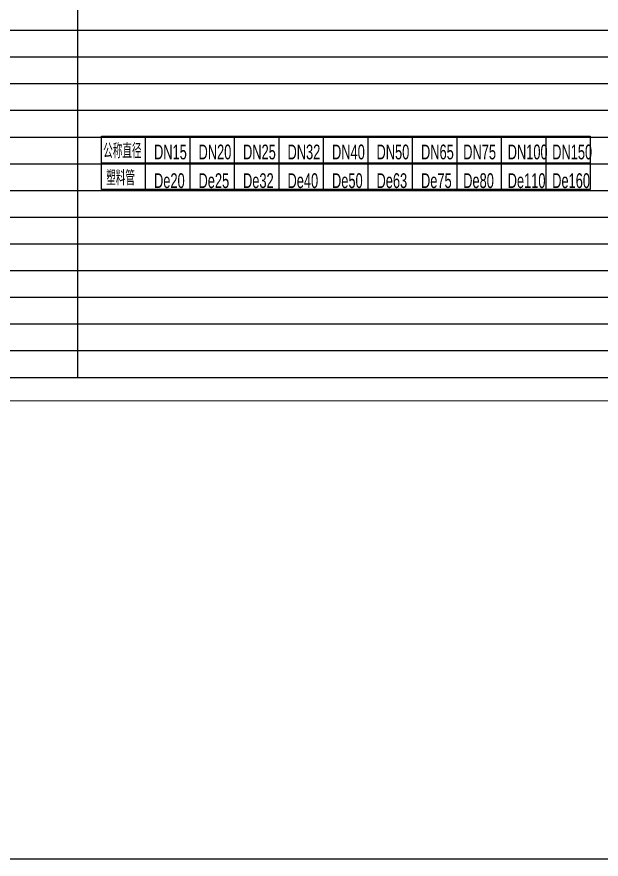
# Model space of a CAD drawing. Extents: x 332286 to 1463507, y -720758 to 86974.
# Drawn here: x 856375 to 882639, y -441333 to -403481 of the extents above; entities that cross this region are included whole.
import ezdxf

# ---------------------------------------------------------------- set-up
doc = ezdxf.new("R2010")
doc.units = 0
doc.header["$LTSCALE"] = 1000
doc.header["$MEASUREMENT"] = 0
doc.layers.get('0').update_dxf_attribs({"linetype": 'CONTINUOUS'})
doc.layers.get('Defpoints').update_dxf_attribs({"linetype": 'CONTINUOUS'})
doc.layers.add('SHEET_LINE', color=6, linetype='CONTINUOUS')
doc.layers.add('TEXT', color=7, linetype='CONTINUOUS')
doc.styles.add('_JD', font='ros.shx', dxfattribs={"width": 0.65, "bigfont": 'JD.shx'})

# ---------------------------------------------------------------- blocks, each defined once
blk = doc.blocks.new('观景对照表')
at = {"layer": 'TEXT'}
for p, q in [((1971, 0), (1971, -2400)), ((3971, 0), (3971, -2400)), ((5971, 0), (5971, -2400)), ((7971, 0), (7971, -2400)), ((9971, 0), (9971, -2400)), ((11971, 0), (11971, -2400)), ((13971, 0), (13971, -2400)), ((15971, 0), (15971, -2400)), ((17971, 0), (17971, -2400)), ((19971, 0), (19971, -2400)), ((21971, 0), (21971, -2400)), ((0, -1200), (21971, -1200))]:
    blk.add_line(p, q, dxfattribs=at)
blk.add_lwpolyline([(21971, -2400), (0, -2400), (0, 0), (21971, 0)], dxfattribs=at)
at = {"layer": 'TEXT', "style": '_JD', "width": 0.65}
for s, p in [('公称直径', (82, -998)), ('DN20', (4367, -1043)), ('DN25', (6367, -1043)), ('DN32', (8367, -1043)), ('DN40', (10367, -1043)), ('DN50', (12367, -1043)), ('DN65', (14367, -1043)), ('DN100', (18264, -1043)), ('DN150', (20264, -1043)), ('DN15', (2367, -1043)), ('DN75', (16264, -1043)), ('塑料管', (218, -2204)), ('De20', (2367, -2332)), ('De25', (4367, -2332)), ('De32', (6367, -2332)), ('De40', (8367, -2332)), ('De50', (10367, -2332)), ('De63', (12367, -2332)), ('De75', (14367, -2332)), ('De80', (16264, -2332)), ('De110', (18264, -2332)), ('De160', (20264, -2332))]:
    blk.add_text(s, height=663.3, dxfattribs=at).set_placement(p)

msp = doc.modelspace()

# ---------------------------------------------------------------- linework, layer by layer
msp.add_lwpolyline([(606987.7, -325870.5), (1300418.1, -325870.5), (1300418.1, -441333.3), (606987.7, -441333.3)], close=True)
at = {"layer": 'Defpoints'}
for p, q in [((859106.8, -366881.3), (859106.8, -419681.8)), ((794166.1, -404081.3), (889266.1, -404081.3)), ((794166.1, -405281.3), (889266.1, -405281.3)), ((794166.1, -406481.3), (889266.1, -406481.3)), ((794166.1, -407681.3), (889266.1, -407681.3)), ((794166.1, -408881.3), (889266.1, -408881.3)), ((794166.1, -410081.3), (889266.1, -410081.3)), ((794166.1, -411281.3), (889266.1, -411281.3)), ((794166.1, -412481.3), (889266.1, -412481.3)), ((794166.1, -413681.3), (889266.1, -413681.3)), ((794166.1, -414881.3), (889266.1, -414881.3)), ((794166.1, -416081.3), (889266.1, -416081.3)), ((794166.1, -417281.8), (889266.1, -417281.8)), ((794166.1, -417281.8), (889266.1, -417281.8)), ((794166.1, -418481.8), (889266.1, -418481.8)), ((794166.1, -419681.8), (889266.1, -419681.8))]:
    msp.add_line(p, q, dxfattribs=at)
at = {"layer": 'SHEET_LINE'}
for points, const_width in [([(791666.1, -421736.2), (896766.1, -421736.2), (896766.1, -362336.2), (791666.1, -362336.2)], 5), ([(889266.1, -363336.2), (794166.1, -363336.2), (794166.1, -420736.2), (889266.1, -420736.2)], 50)]:
    msp.add_lwpolyline(points, close=True, dxfattribs=dict(at, const_width=const_width))

# ---------------------------------------------------------------- block references
at = {"color": 8}
msp.add_blockref('观景对照表', (860174, -408842.2), dxfattribs=at)

doc.saveas('drawing.dxf')
